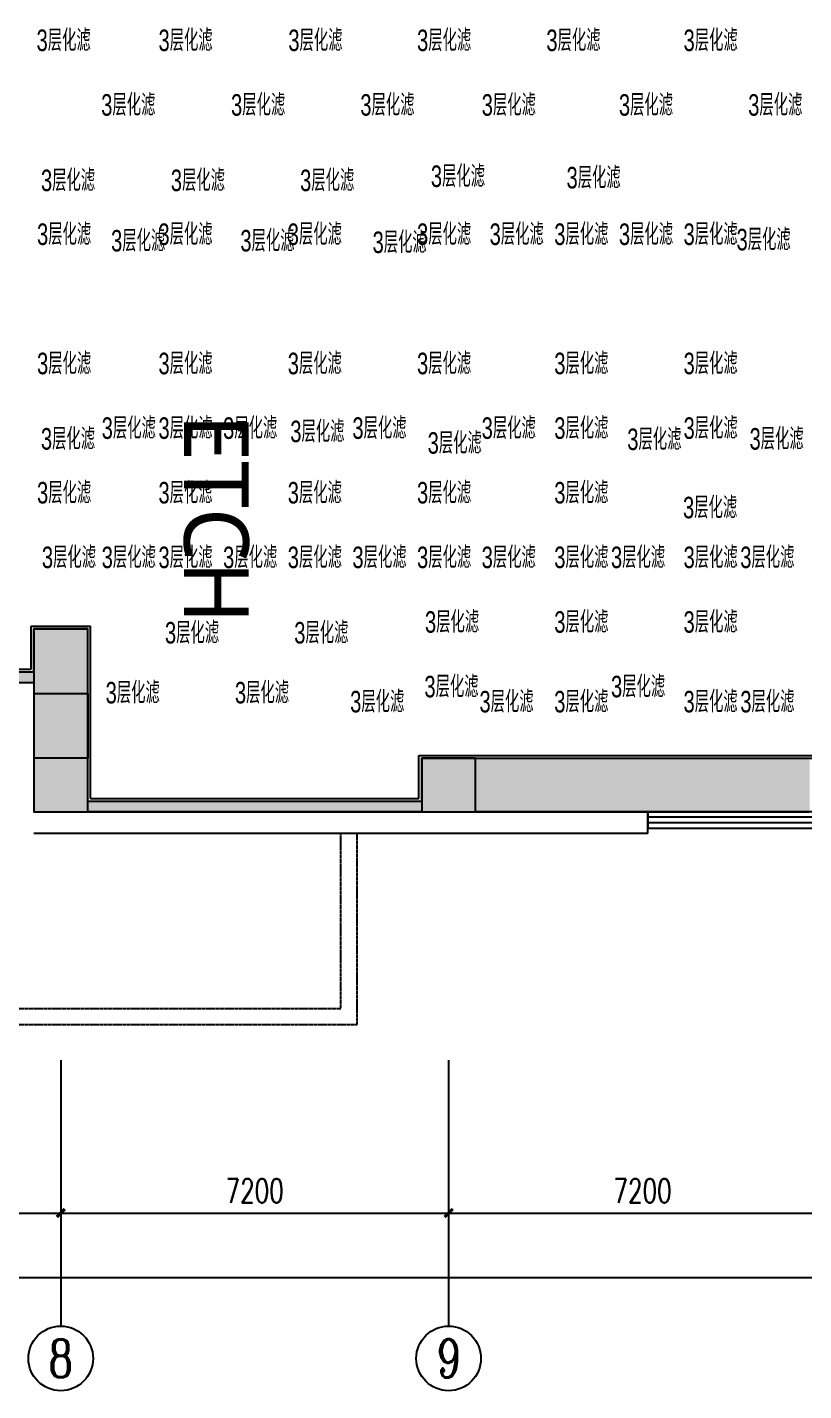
# Model space of a CAD drawing. Header units: millimetres. Extents: x -8492 to 79556, y -19137 to 79219.
# Drawn here: x 10179 to 24592, y -13447 to 11869 of the extents above; entities that cross this region are included whole.
import ezdxf
from ezdxf.enums import TextEntityAlignment as Align

# ---------------------------------------------------------------- set-up
doc = ezdxf.new("R2010")
doc.units = ezdxf.units.MM
doc.header["$LTSCALE"] = 10
doc.header["$MEASUREMENT"] = 0
doc.linetypes.add('F3建筑平面图.优秀版$0$X01A-L0300$0$DASH', pattern=[0.35, 0.25, -0.1])
for name, color, linetype in [('F3建筑平面图.优秀版$0$PUB_HATCH', 8, 'Continuous'), ('F3建筑平面图.优秀版$0$X01A-L0300$0$A-WALL-1', 8, 'Continuous'), ('F3建筑平面图.优秀版$0$X01A-L0300$0$A-WALL-3（out）', 8, 'Continuous'), ('F3建筑平面图.优秀版$0$X01A-L0300$0$AXIS', 8, 'Continuous'), ('F3建筑平面图.优秀版$0$X01A-L0300$0$AXIS_TEXT', 8, 'Continuous'), ('F3建筑平面图.优秀版$0$X01A-L0300$0$COLUMN', 8, 'Continuous'), ('F3建筑平面图.优秀版$0$X01A-L0300$0$CURTWALL', 8, 'Continuous'), ('F3建筑平面图.优秀版$0$X01A-L0300$0$PUB_HATCH', 8, 'Continuous'), ('F3建筑平面图.优秀版$0$X01A-L0300$0$PUB_TEXT', 8, 'Continuous'), ('F3建筑平面图.优秀版$0$X01A-L0300$0$WALL', 8, 'Continuous'), ('F3建筑平面图.优秀版$0$X01A-L0300$0$X1AA-L3000$0$a-wall-4', 8, 'Continuous')]:
    doc.layers.add(name, color=color, linetype=linetype)
doc.styles.add('F3建筑平面图.优秀版$0$AREA NAME', font='', dxfattribs={"height": 1200})
doc.styles.add('F3建筑平面图.优秀版$0$X01A-L0300$0$_TCH_AXIS', font='COMPLEX', dxfattribs={"bigfont": 'GBCBIG'})
doc.styles.add('F3建筑平面图.优秀版$0$X01A-L0300$0$_TCH_DIM_T3', font='SIMPLEX', dxfattribs={"width": 0.7058823529411765, "bigfont": 'GBCBIG'})
doc.styles.add('F3建筑平面图.优秀版$0$X01A-L0300$0$COMPLEX', font='COMPLEX')
doc.styles.add('HC_INT', font='HC_HZ.shx', dxfattribs={"width": 0.7, "bigfont": 'HC_TXT.SHX'})
doc.styles.get('F3建筑平面图.优秀版$0$AREA NAME').set_extended_font_data('Microsoft YaHei')
doc.dimstyles.new('F3建筑平面图.优秀版$0$X01A-L0300$0$_TCH_ARCH&&150', dxfattribs={"dimtxt": 446.25, "dimasz": 150, "dimexe": 375, "dimexo": 450, "dimgap": 189.375, "dimtad": 1, "dimdec": 0, "dimzin": 0, "dimdsep": 46, "dimtxsty": 'F3建筑平面图.优秀版$0$X01A-L0300$0$_TCH_DIM_T3', "dimblk": 'F3建筑平面图.优秀版$0$X01A-L0300$0$_ArchTick', "dimcen": 0.09, "dimclrt": 7, "dimazin": 2, "dimtfac": 1, "dimtdec": 0, "dimtix": 1, "dimtmove": 2, "dimatfit": 3, "dimfxl": 1, "dimtolj": 1, "dimtzin": 0, "dimarcsym": 0})

# ---------------------------------------------------------------- blocks, each defined once
blk = doc.blocks.new('F3建筑平面图.优秀版$0$X01A-L0300$0$_AXISO')
blk.add_circle((0, 0), 0.5)
at = {"layer": 'F3建筑平面图.优秀版$0$X01A-L0300$0$AXIS_TEXT', "style": 'F3建筑平面图.优秀版$0$X01A-L0300$0$COMPLEX', "width": 1.041666666666667}
blk.add_attdef('A', text='', height=0.56, dxfattribs=at).set_placement((-0.25, -0.28), (0.25, -0.28), align=Align.FIT)
blk = doc.blocks.new('F3建筑平面图.优秀版$0$X01A-L0300$0$_ArchTick')
at = {"color": 0, "linetype": 'ByBlock', "const_width": 0.4}
blk.add_lwpolyline([(-0.5, -0.5), (0.5, 0.5)], dxfattribs=at)
blk = doc.blocks.new('*D205')
at = {"layer": 'F3建筑平面图.优秀版$0$X01A-L0300$0$AXIS', "color": 0, "lineweight": -2, "transparency": 16777216}
for p, q in [((3599.999999999071, -7310.53898048331), (3599.999999999071, -10522.48684056442)), ((10800.0000001677, -7310.538980484242), (10800.0000001677, -10522.48684056442)), ((3599.999999999071, -10147.48684056442), (10800.0000001677, -10147.48684056442))]:
    blk.add_line(p, q, dxfattribs=at)
at = {"layer": 'F3建筑平面图.优秀版$0$X01A-L0300$0$AXIS', "color": 0, "lineweight": -2, "transparency": 16777216, "xscale": 150, "yscale": 150, "zscale": 150, "rotation": 180}
blk.add_blockref('F3建筑平面图.优秀版$0$X01A-L0300$0$_ArchTick', (3599.999999999071, -10147.48684056442), dxfattribs=at)
at = {"layer": 'F3建筑平面图.优秀版$0$X01A-L0300$0$AXIS', "color": 0, "lineweight": -2, "transparency": 16777216, "xscale": 150, "yscale": 150, "zscale": 150}
blk.add_blockref('F3建筑平面图.优秀版$0$X01A-L0300$0$_ArchTick', (10800.0000001677, -10147.48684056442), dxfattribs=at)
at = {"layer": 'F3建筑平面图.优秀版$0$X01A-L0300$0$AXIS', "color": 7, "transparency": 16777216, "insert": (7200.000000083384, -9734.986840564423), "char_height": 446.25, "attachment_point": 5, "style": 'F3建筑平面图.优秀版$0$X01A-L0300$0$_TCH_DIM_T3'}
blk.add_mtext('\\A1;7200', dxfattribs=at)
blk = doc.blocks.new('*D206')
at = {"layer": 'F3建筑平面图.优秀版$0$X01A-L0300$0$AXIS', "color": 0, "lineweight": -2, "transparency": 16777216}
for p, q in [((10800.0000001677, -7310.538980484242), (10800.0000001677, -10522.48684056537)), ((18000.0000001677, -7310.538980485187), (18000.0000001677, -10522.48684056537)), ((10800.0000001677, -10147.48684056537), (18000.0000001677, -10147.48684056537))]:
    blk.add_line(p, q, dxfattribs=at)
at = {"layer": 'F3建筑平面图.优秀版$0$X01A-L0300$0$AXIS', "color": 0, "lineweight": -2, "transparency": 16777216, "xscale": 150, "yscale": 150, "zscale": 150, "rotation": 180}
blk.add_blockref('F3建筑平面图.优秀版$0$X01A-L0300$0$_ArchTick', (10800.0000001677, -10147.48684056537), dxfattribs=at)
at = {"layer": 'F3建筑平面图.优秀版$0$X01A-L0300$0$AXIS', "color": 0, "lineweight": -2, "transparency": 16777216, "xscale": 150, "yscale": 150, "zscale": 150}
blk.add_blockref('F3建筑平面图.优秀版$0$X01A-L0300$0$_ArchTick', (18000.0000001677, -10147.48684056537), dxfattribs=at)
at = {"layer": 'F3建筑平面图.优秀版$0$X01A-L0300$0$AXIS', "color": 7, "transparency": 16777216, "insert": (14400.0000001677, -9734.986840565369), "char_height": 446.25, "attachment_point": 5, "style": 'F3建筑平面图.优秀版$0$X01A-L0300$0$_TCH_DIM_T3'}
blk.add_mtext('\\A1;7200', dxfattribs=at)
blk = doc.blocks.new('*D207')
at = {"layer": 'F3建筑平面图.优秀版$0$X01A-L0300$0$AXIS', "color": 0, "lineweight": -2, "transparency": 16777216}
for p, q in [((18000.0000001677, -7310.538980485187), (18000.0000001677, -10522.4868405663)), ((25200.0000001677, -7310.538980486119), (25200.0000001677, -10522.4868405663)), ((18000.0000001677, -10147.4868405663), (25200.0000001677, -10147.4868405663))]:
    blk.add_line(p, q, dxfattribs=at)
at = {"layer": 'F3建筑平面图.优秀版$0$X01A-L0300$0$AXIS', "color": 0, "lineweight": -2, "transparency": 16777216, "xscale": 150, "yscale": 150, "zscale": 150, "rotation": 180}
blk.add_blockref('F3建筑平面图.优秀版$0$X01A-L0300$0$_ArchTick', (18000.0000001677, -10147.4868405663), dxfattribs=at)
at = {"layer": 'F3建筑平面图.优秀版$0$X01A-L0300$0$AXIS', "color": 0, "lineweight": -2, "transparency": 16777216, "xscale": 150, "yscale": 150, "zscale": 150}
blk.add_blockref('F3建筑平面图.优秀版$0$X01A-L0300$0$_ArchTick', (25200.0000001677, -10147.4868405663), dxfattribs=at)
at = {"layer": 'F3建筑平面图.优秀版$0$X01A-L0300$0$AXIS', "color": 7, "transparency": 16777216, "insert": (21600.0000001677, -9734.9868405663), "char_height": 446.25, "attachment_point": 5, "style": 'F3建筑平面图.优秀版$0$X01A-L0300$0$_TCH_DIM_T3'}
blk.add_mtext('\\A1;7200', dxfattribs=at)
blk = doc.blocks.new('*D228')
at = {"layer": 'F3建筑平面图.优秀版$0$X01A-L0300$0$AXIS', "color": 0, "lineweight": -2, "transparency": 16777216}
for p, q in [((-699.999999582234, -7310.538980483732), (-699.9999995822343, -11722.48684056845)), ((70299.99999998117, -7310.538980493162), (70299.99999998117, -11722.48684056845)), ((-699.9999995822342, -11347.48684056845), (70299.99999998117, -11347.48684056845))]:
    blk.add_line(p, q, dxfattribs=at)
at = {"layer": 'F3建筑平面图.优秀版$0$X01A-L0300$0$AXIS', "color": 0, "lineweight": -2, "transparency": 16777216, "xscale": 150, "yscale": 150, "zscale": 150, "rotation": 180}
blk.add_blockref('F3建筑平面图.优秀版$0$X01A-L0300$0$_ArchTick', (-699.9999995822342, -11347.48684056845), dxfattribs=at)
at = {"layer": 'F3建筑平面图.优秀版$0$X01A-L0300$0$AXIS', "color": 0, "lineweight": -2, "transparency": 16777216, "xscale": 150, "yscale": 150, "zscale": 150}
blk.add_blockref('F3建筑平面图.优秀版$0$X01A-L0300$0$_ArchTick', (70299.99999998117, -11347.48684056845), dxfattribs=at)
at = {"layer": 'F3建筑平面图.优秀版$0$X01A-L0300$0$AXIS', "color": 7, "transparency": 16777216, "insert": (34800.00000019947, -10934.98684056845), "char_height": 446.25, "attachment_point": 5, "style": 'F3建筑平面图.优秀版$0$X01A-L0300$0$_TCH_DIM_T3'}
blk.add_mtext('\\A1;71000', dxfattribs=at)
blk = doc.blocks.new('F3建筑平面图.优秀版$0$_FZH')
blk.add_lwpolyline([(-0.5, -0.5), (0.5, -0.5), (0.5, 0.5), (-0.5, 0.5)], close=True)
at = {"layer": 'F3建筑平面图.优秀版$0$PUB_HATCH'}
blk.add_solid([(-0.5, -0.5), (0.5, -0.5), (-0.5, 0.5), (0.5, 0.5)], dxfattribs=at)
blk = doc.blocks.new('F3建筑平面图.优秀版')
at = {"layer": 'F3建筑平面图.优秀版$0$X01A-L0300$0$PUB_HATCH'}
for points in [[(10300.00000031083, -299.9999996917322), (10300.00000031083, -99.99999969173223), (9350.000009123582, -99.99991485805367), (9349.999991263856, -299.9999148580537)], [(11300.00000031083, -500.0000000569707), (10300.00000021854, -500.0000000569707), (10300.0000334595, -1700.000014236008), (11300.0000334595, -1699.999986535215)], [(24700.00000013613, -2700.000000382526), (24700.00000013613, -1700.000000382526), (18500.00000009672, -1700.000000385146), (18500.00000009714, -2700.000000385146)], [(17500.00000013613, -2699.999999925436), (17500.00000013613, -2499.999999925436), (11300.0000334177, -2499.999999877182), (11300.00003341614, -2699.999999877182)]]:
    blk.add_hatch(color=256, dxfattribs=at).paths.add_polyline_path(points)
at = {"layer": 'F3建筑平面图.优秀版$0$X01A-L0300$0$A-WALL-1'}
for p, q in [((18500.00000009672, -1700.000000385146), (24700.00000013613, -1700.000000382526)), ((18500.00000009714, -2700.000000385146), (24700.00000013613, -2700.000000382526))]:
    blk.add_line(p, q, dxfattribs=at)
at = {"layer": 'F3建筑平面图.优秀版$0$X01A-L0300$0$A-WALL-3（out）'}
for p, q in [((10300.0000306827, -500.0000000569707), (10300.00001401027, -1700.000000385611)), ((17500.00000013613, -2699.999999982349), (11300.00000031083, -2699.999999987238)), ((21700.00000016828, -2699.999999979031), (18500.00000013614, -2699.999999981563)), ((21700.00000016859, -3099.999999979031), (21700.00000016828, -2699.999999979031)), ((17999.99999986621, -3099.999999981956), (10300.00000011691, -3099.999999988024)), ((21700.00000016859, -3099.999999979031), (17999.99999986621, -3099.999999981956))]:
    blk.add_line(p, q, dxfattribs=at)
at = {"layer": 'F3建筑平面图.优秀版$0$X01A-L0300$0$A-WALL-3（out）', "linetype": 'F3建筑平面图.优秀版$0$X01A-L0300$0$DASH'}
for points in [[(9899.99999455912, -6650.000000063083), (16300.00000019372, -6650.000000063083), (16300.00000019372, -3099.999999980486)], [(9899.99999455912, -6350.000000063083), (16000.00000019372, -6350.000000063083), (16000.00000019372, -3099.999999980486)]]:
    blk.add_lwpolyline(points, dxfattribs=at)
at = {"layer": 'F3建筑平面图.优秀版$0$X01A-L0300$0$AXIS'}
for p, q in [((10800.00000016728, -10147.48684056484), (10800.0000001686, -12247.48261387422)), ((18000.00000016727, -10147.48684056578), (18000.00000016837, -12247.48261387533))]:
    blk.add_line(p, q, dxfattribs=at)
at = {"layer": 'F3建筑平面图.优秀版$0$X01A-L0300$0$CURTWALL'}
for p, q in [((27000.00000454426, -2700.000000380096), (21700.00000016828, -2700.000000383792)), ((21700.00000016828, -2700.000000383792), (21700.00000016849, -3000.000000383792)), ((27000.00000454433, -2800.000000380096), (21700.00000016835, -2800.000000383792)), ((27000.0000045444, -2900.000000380096), (21700.00000016842, -2900.000000383792)), ((21700.00000016849, -3000.000000383792), (27000.00000454446, -3000.000000380096))]:
    blk.add_line(p, q, dxfattribs=at)
at = {"layer": 'F3建筑平面图.优秀版$0$X01A-L0300$0$WALL'}
for p, q in [((9350.000009123582, -99.99991485805367), (10300.00004234678, -99.99999969173223)), ((9349.999991263856, -299.9999148580537), (10300.00002448706, -299.9999996917322)), ((10300.00000021854, -500.0000000569707), (10300.0000334595, -1700.000014236008)), ((11300.00000021854, -500.0000000569707), (11300.0000334595, -1699.999986535215)), ((11300.0000334177, -2499.999999877182), (17500.00000013613, -2499.999999925451)), ((11300.00003341614, -2699.999999877182), (17500.00000013613, -2699.999999925436))]:
    blk.add_line(p, q, dxfattribs=at)
at = {"layer": 'F3建筑平面图.优秀版$0$X01A-L0300$0$X1AA-L3000$0$a-wall-4'}
for p, q in [((10249.99998273554, -49.99999848715379), (10250.00007943242, 749.9999998422427)), ((10250.00007943242, 749.9999998422427), (11350.00032515933, 749.9999998193525)), ((10299.99997669198, -100.0000008952629), (10300.00007338886, 699.9999998412095)), ((10300.00007338886, 699.9999998412095), (11300.00032016167, 699.9999998204003)), ((11300.00000031083, -2499.999999796404), (11300.00032016167, 699.9999998204003)), ((11350.0000053085, -2449.999999797452), (11350.00032515933, 749.9999998193525)), ((7100.000333279859, -49.99984677703469), (10249.99998273554, -49.99999848715379)), ((7100.000330871761, -99.99984677703469), (10299.99997669198, -100.0000008952629)), ((17449.99995838662, -2449.999999924403), (17450.0000550835, -1650.000000377782)), ((17450.0000550835, -1650.000000377782), (25700.00000489086, -1650.000000259417)), ((17500.00004903995, -1700.000000377069), (25700.00000489158, -1700.000000259417)), ((17499.99995536484, -2475.00000294669), (17500.00004903995, -1700.000000377069)), ((11300.00000031083, -2499.999999796404), (17449.99995234285, -2499.999999924403)), ((11350.0000053085, -2449.999999797452), (17449.99995838662, -2449.999999924403)), ((17449.99995234306, -2499.999996903469), (17449.99995234285, -2499.999999924403)), ((17449.99995234306, -2499.999996903469), (17499.99995234306, -2500.000002947025)), ((17499.99995234306, -2500.000002947025), (17499.99995536484, -2475.00000294669))]:
    blk.add_line(p, q, dxfattribs=at)
at = {"layer": 'F3建筑平面图.优秀版$0$X01A-L0300$0$AXIS'}
ref = blk.add_blockref('F3建筑平面图.优秀版$0$X01A-L0300$0$_AXISO', (10800.00000016851, -12847.48261387422), dxfattribs=dict(at, xscale=1200, yscale=1200, zscale=1200))
ref.add_attrib('A', '8', dxfattribs={"layer": 'F3建筑平面图.优秀版$0$X01A-L0300$0$AXIS_TEXT', "height": 698.9222472437887, "style": 'F3建筑平面图.优秀版$0$X01A-L0300$0$_TCH_AXIS'}).set_placement((10567.02591775391, -13196.94373749613), (11032.9740825831, -13196.94373749613), align=Align.FIT)
ref = blk.add_blockref('F3建筑平面图.优秀版$0$X01A-L0300$0$_AXISO', (18000.00000016828, -12847.48261387533), dxfattribs=dict(at, xscale=1200, yscale=1200, zscale=1200))
ref.add_attrib('A', '9', dxfattribs={"layer": 'F3建筑平面图.优秀版$0$X01A-L0300$0$AXIS_TEXT', "height": 714.222723217804, "style": 'F3建筑平面图.优秀版$0$X01A-L0300$0$_TCH_AXIS', "width": 0.9285714285714275}).set_placement((17778.93106202943, -13204.59397548423), (18221.06893830712, -13204.59397548423), align=Align.FIT)
at = {"layer": 'F3建筑平面图.优秀版$0$X01A-L0300$0$COLUMN', "yscale": 1000, "zscale": 1000, "rotation": 89.99999999999999}
for p, xscale in [((10800.00000031083, 99.99999988170748), 1199.999999877356), ((10800.00000031083, -2200.000000385611), 1000), ((18000.00000013613, -2200.000000385146), 1000)]:
    blk.add_blockref('F3建筑平面图.优秀版$0$_FZH', p, dxfattribs=dict(at, xscale=xscale))
at = {"layer": 'F3建筑平面图.优秀版$0$X01A-L0300$0$PUB_TEXT', "style": 'F3建筑平面图.优秀版$0$AREA NAME'}
blk.add_text('ETCH', height=1200, rotation=270, dxfattribs=at).set_placement((13090.65830846135, 4683.280189706798))
at = {"layer": 'F3建筑平面图.优秀版$0$X01A-L0300$0$AXIS'}
for p1, p2, distance, picture, middle in [((-699.999999582234, -6860.538980483732), (70299.99999998117, -6860.538980493162), -4486.947860075289, '*D228', (34800.00000019947, -10934.98684056845)), ((3599.999999999071, -6860.53898048331), (10800.0000001677, -6860.538980484242), -3286.947860080177, '*D205', (7200.000000083384, -9734.986840564423)), ((10800.0000001677, -6860.538980484242), (18000.0000001677, -6860.538980485187), -3286.9478600801845, '*D206', (14400.0000001677, -9734.986840565369)), ((18000.0000001677, -6860.538980485187), (25200.0000001677, -6860.538980486119), -3286.9478600801813, '*D207', (21600.0000001677, -9734.9868405663))]:
    dim = blk.add_aligned_dim(p1=p1, p2=p2, distance=distance, dimstyle='F3建筑平面图.优秀版$0$X01A-L0300$0$_TCH_ARCH&&150', dxfattribs=at)
    dim.commit()
    dim.dimension.update_dxf_attribs({"geometry": picture, "text_midpoint": middle})

msp = doc.modelspace()

# ---------------------------------------------------------------- block references
msp.add_blockref('F3建筑平面图.优秀版', (0, 0))

# ---------------------------------------------------------------- texts
at = {"char_height": 400, "attachment_point": 1, "style": 'HC_INT'}
for insert in [(10350.61740580794, 11826.97018735086), (12614.1169587607, 11826.47091592935), (15024.11695876058, 11826.47091592935), (17414.11859166665, 11825.9708446814), (19814.11859166665, 11825.9708446814), (22360.61858674264, 11826.4708446837), (11550.61740580794, 10626.97018735086), (13960.61740580782, 10626.97018735086), (16360.61740580782, 10626.97018735086), (18614.11886122918, 10625.96986363291), (21160.61740580778, 10626.47018735083), (23560.61740580778, 10626.47018735083), (10432.53930006397, 9225.970773437119), (12842.53930006384, 9225.970773437119), (15242.53930006384, 9225.970773437119), (17669.79923869704, 9302.630799450335), (20188.11885630528, 9276.469863635035), (10359.49999510914, 8225.970187161705), (11733.87365278926, 8105.244129764504), (12612.99999510918, 8225.970187161718), (14133.87365278926, 8105.244129764504), (15012.99999510918, 8225.970187161718), (16588.11811833685, 8076.470930834218), (17412.99999510918, 8225.970187161718), (18760.61604288966, 8225.970488425937), (19960.61604288966, 8225.970488425937), (21160.61604288966, 8225.970488425937), (22360.61604288966, 8225.970488425937), (23343.89259300058, 8126.152363020363), (10359.49999510914, 5825.970187161705), (12612.99999510918, 5825.970187161719), (15012.99999510918, 5825.970187161719), (17412.99999510918, 5825.970187161719), (19960.61740580793, 5826.470187161676), (22360.61740580793, 5826.470187161676), (11559.49999510914, 4625.970187161705), (12612.99999510918, 4625.970187161719), (13812.99999510918, 4625.970187161719), (15060.37534070084, 4564.444410099095), (16212.99999510918, 4625.970187161719), (18612.99999510918, 4625.970187161719), (19960.61740580793, 4626.470187161676), (22360.61740580793, 4626.470187161676), (10431.18562890006, 4426.471419370882), (17610.27003532531, 4350.000397737283), (21315.93217279924, 4418.691236722429), (23585.44024883932, 4426.471419370861), (10359.49999510914, 3425.970187161705), (12612.99999510918, 3425.970187161719), (15012.99999510918, 3425.970187161719), (17412.99999510918, 3425.970187161719), (19960.61740580793, 3426.470187161676), (22350.56020364234, 3151.100620775862), (10449.49837145291, 2226.971244668001), (11559.49999510914, 2225.970187161705), (12612.99999510918, 2225.970187161719), (13812.99999510918, 2225.970187161719), (15012.99999510918, 2225.970187161719), (16212.99999510918, 2225.970187161719), (17412.99837145289, 2225.971244668103), (18612.99999510918, 2225.970187161719), (19960.61740580793, 2226.470187161676), (21012.99837145292, 2226.971244668001), (22360.61740580793, 2226.470187161676), (23412.99837145283, 2226.971244668001), (17560.61925072232, 1026.471419193787), (19960.61740580793, 1026.470187161676), (22360.61740580793, 1026.470187161676), (12734.06826130439, 826.4707169183401), (15134.06826130439, 826.4707169183401), (11632.68821779963, -286.4643278197564), (14032.68821779963, -286.4643278197564), (17550.00184002343, -173.5285808060687), (21014.00184002334, -173.028580806199), (16171.70436988071, -453.2523321461576), (18571.70436988071, -453.2523321461576), (19960.00039005596, -453.2523321461576), (22360.00039005596, -453.2523321461576), (23414.00184002325, -453.2516298707051)]:
    msp.add_mtext_dynamic_manual_height_columns('3层化滤', width=1266.453465532511, gutter_width=1, heights=[0], dxfattribs=dict(at, insert=insert))

doc.saveas('drawing.dxf')
